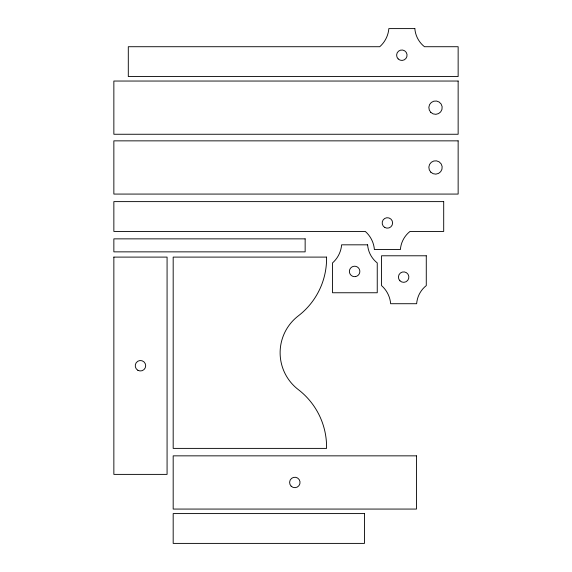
<?xml version="1.0" encoding="UTF-8"?>
<svg xmlns="http://www.w3.org/2000/svg" width="572" height="572" viewBox="0 0 572 572"><rect width="100%" height="100%" fill="white"/><g stroke="black" fill="none" stroke-linecap="round" stroke-linejoin="round"><path stroke-width="0.86" d="M113.857 257.1L113.857 474.388L167.074 474.388L167.074 257.1L113.857 257.1M355.405 276.605L354.039 276.633A5.227 5.227 0 0 1 349.392 271.314A5.227 5.227 0 0 1 354.282 266.223A5.227 5.227 0 0 1 359.781 270.649L359.809 272.015A5.227 5.227 0 0 1 355.405 276.605M414.843 28.6L388.846 28.6A27.113 27.113 0 0 1 379.744 46.718L128.3 46.718L128.3 76.534L458.143 76.534L458.143 46.718L424.474 46.718A25.483 25.483 0 0 1 414.843 28.6M458.143 81.038L113.857 81.038L113.857 134.256L458.143 134.256L458.143 81.038M458.143 140.855L113.857 140.855L113.857 194.072L458.143 194.072L458.143 140.855M443.7 201.616L113.857 201.616L113.857 231.431L365.293 231.431A27.113 27.113 0 0 1 374.395 249.549L400.393 249.549A25.483 25.483 0 0 1 410.024 231.431L443.7 231.431L443.7 201.616M305.148 238.86L113.857 238.86L113.857 251.859L305.148 251.859L305.148 238.86M367.617 244.823L341.62 244.823A27.113 27.113 0 0 1 332.511 262.941L332.511 292.757L377.248 292.757L377.248 262.941A25.483 25.483 0 0 1 367.617 244.823M426.276 255.784L381.538 255.784L381.538 285.6A27.113 27.113 0 0 1 390.647 303.718L416.645 303.718A25.483 25.483 0 0 1 426.276 285.6L426.276 255.784M326.569 257.1L173.18 257.1L173.18 448.391L326.569 448.391A72.301 72.301 0 0 0 298.291 389.589A46.439 46.439 0 0 1 298.291 315.901A72.301 72.301 0 0 0 326.569 257.1M416.466 455.848L173.18 455.848L173.18 509.066L416.466 509.066L416.466 455.848M364.471 513.584L173.18 513.584L173.18 543.4L364.471 543.4L364.471 513.584M430.795 172.186A6.678 6.678 0 0 0 441.97 169.19A6.678 6.678 0 0 0 433.783 161.011A6.678 6.678 0 0 0 430.795 172.186M291.127 486.15A5.227 5.227 0 0 0 299.871 483.812A5.227 5.227 0 0 0 293.472 477.413A5.227 5.227 0 0 0 291.127 486.15M384.784 227.463A5.227 5.227 0 0 0 392.621 222.937A5.227 5.227 0 0 0 384.784 218.411A5.227 5.227 0 0 0 384.784 227.463M398.148 58.909A5.227 5.227 0 0 0 406.892 56.564A5.227 5.227 0 0 0 400.493 50.164A5.227 5.227 0 0 0 398.148 58.909M399.95 280.802A5.227 5.227 0 0 0 408.694 278.457A5.227 5.227 0 0 0 402.295 272.058A5.227 5.227 0 0 0 399.95 280.802M137.852 370.27A5.227 5.227 0 0 0 145.688 365.744A5.227 5.227 0 0 0 137.852 361.218A5.227 5.227 0 0 0 137.852 370.27M430.795 112.369A6.678 6.678 0 0 0 441.97 109.374A6.678 6.678 0 0 0 433.783 101.194A6.678 6.678 0 0 0 430.795 112.369"/></g></svg>
